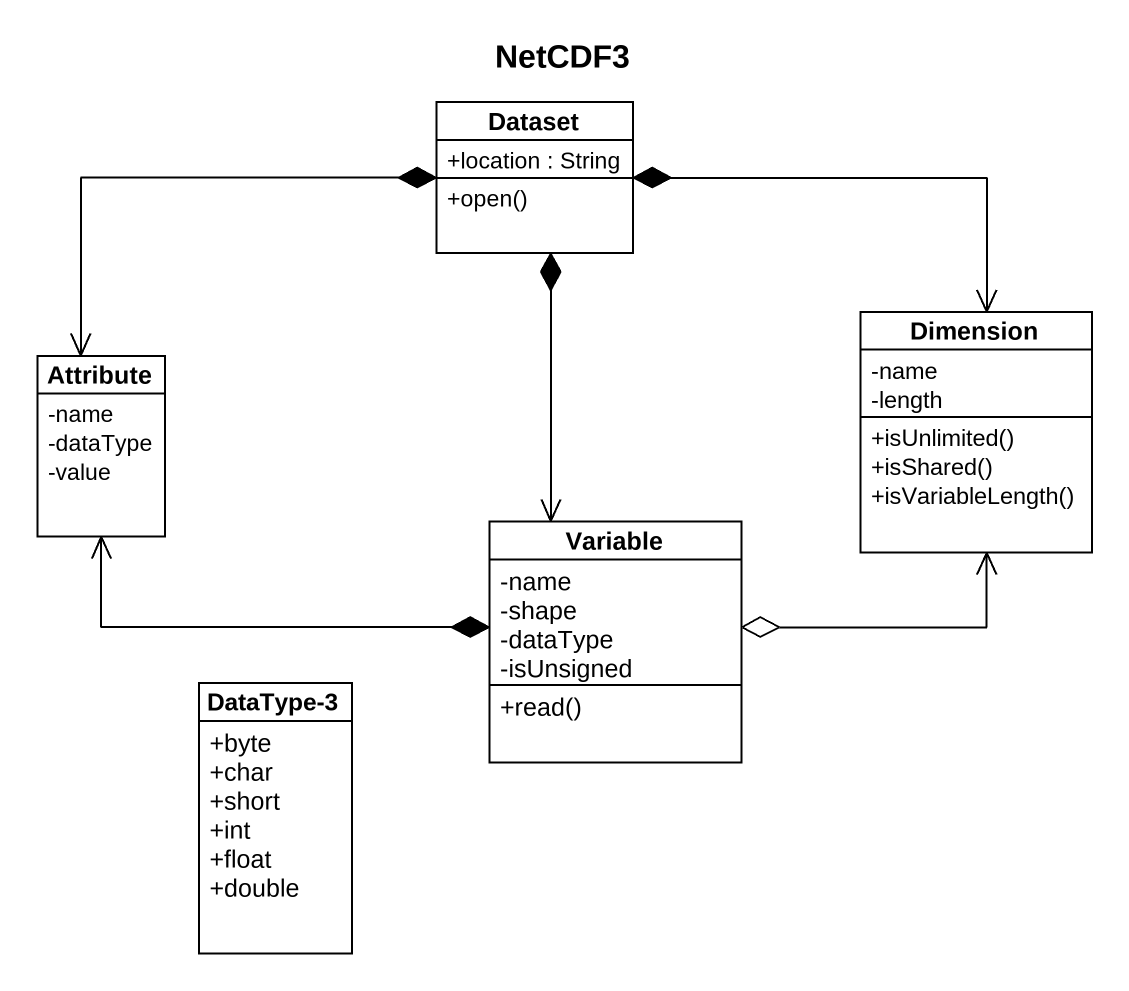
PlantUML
@startuml
title NetCDF3
hide circle
hide empty members
skinparam classAttributeIconSize 0
class Dataset {
  +location : String
  +open()
}
class Attribute {
  -name
  -dataType
  -value
}
class Dimension {
  -name
  -length
  +isUnlimited()
  +isShared()
  +isVariableLength()
}
class Variable {
  -name
  -shape
  -dataType
  -isUnsigned
  +read()
}
class "DataType-3" as DataType_3 {
  +byte
  +char
  +short
  +int
  +float
  +double
}
Dataset *--> Attribute
Dataset *-right-> Dimension
Dataset *--> Variable
Variable *-left-> Attribute
Variable o-right-> Dimension
@enduml
